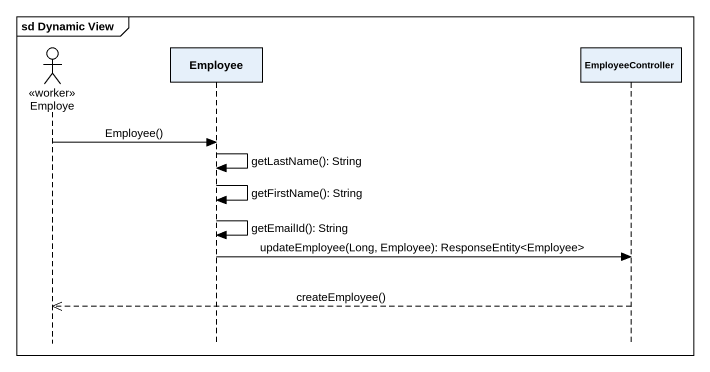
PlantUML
@startuml
mainframe sd Dynamic View
hide footbox
actor Employe <<worker>>
participant Employee
participant EmployeeController

Employe -> Employee : Employee()
Employee -> Employee : getLastName(): String
Employee -> Employee : getFirstName(): String
Employee -> Employee : getEmailId(): String
Employee -> EmployeeController : updateEmployee(Long, Employee): ResponseEntity<Employee>
EmployeeController -->> Employe : createEmployee()
@enduml
